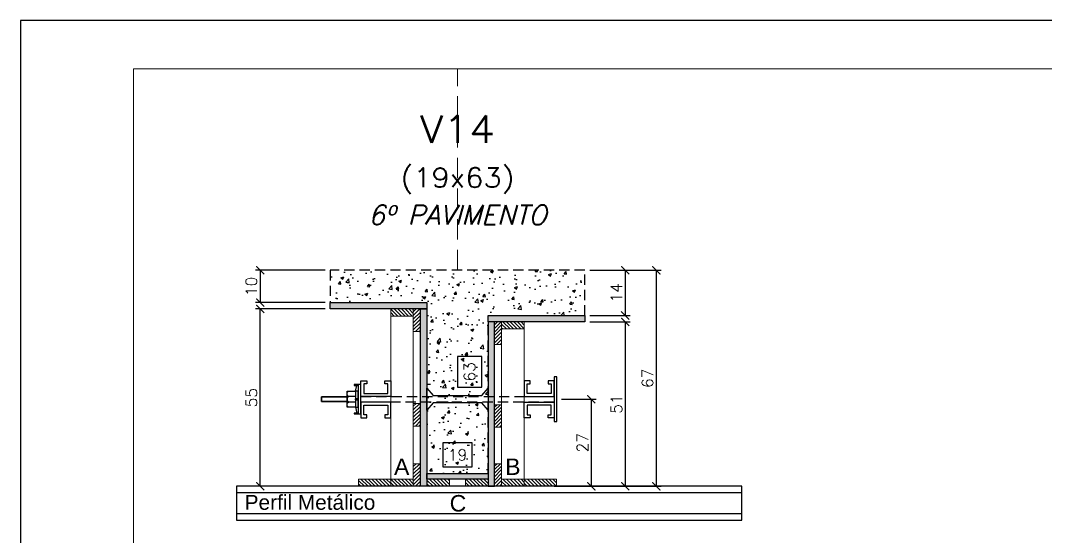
# Model space of a CAD drawing. Extents: x -23436 to 4767, y -4638 to 9755.
# Drawn here: x -19091 to -18456, y 1362 to 1682 of the extents above; entities that cross this region are included whole.
import ezdxf
from ezdxf.enums import TextEntityAlignment as Align

# ---------------------------------------------------------------- set-up
doc = ezdxf.new("R2010")
doc.units = 0
doc.header["$PDMODE"] = 2
doc.header["$PDSIZE"] = 10
doc.linetypes.add('CABLIN', pattern=[0.35, 0.25, -0.1])
doc.linetypes.add('HIDDEN', pattern=[9.525, 6.35, -3.175])
doc.layers.get('0').update_dxf_attribs({"lineweight": 13})
doc.layers.get('Defpoints').update_dxf_attribs({"lineweight": 13})
for name, color, linetype in [('Barra de Ancoragem', 20, 'Continuous'), ('Concreto', 250, 'HIDDEN'), ('Cota', 4, 'Continuous'), ('Cota Seção (2x)', 4, 'Continuous'), ('Hachura', 252, 'CABLIN'), ('MB Logo', 255, 'Continuous'), ('Painéis', 200, 'Continuous'), ('Perfil Metálico', 224, 'Continuous'), ('Texto de Titulo', 7, 'Continuous'), ('Texto Qtd Sarr', 242, 'Continuous'), ('Tubo de PVC', 51, 'Continuous')]:
    doc.layers.add(name, color=color, linetype=linetype)
for name, color, linetype, lineweight in [('FOLHA MB', 7, 'Continuous', 13), ('Madeira', 100, 'Continuous', 13), ('Texto Seção', 7, 'Continuous', 15)]:
    doc.layers.add(name, color=color, linetype=linetype, lineweight=lineweight)
doc.layers.add('Laje_Perimetro', color=7, linetype='Continuous', plot=False)
doc.styles.add('ARIAL', font='arial.ttf', dxfattribs={"oblique": 15, "height": 25})
doc.styles.add('ROMANS', font='romans.shx')
doc.dimstyles.new('Cota Seção (2x)', dxfattribs={"dimtxt": 7, "dimasz": 5, "dimexe": 3, "dimexo": 3, "dimgap": 2, "dimtad": 3, "dimdec": 1, "dimlfac": 0.5, "dimzin": 12, "dimdsep": 46, "dimtxsty": 'ROMANS', "dimblk": 'ARCHTICK', "dimcen": 0, "dimclrd": 4, "dimclre": 4, "dimclrt": 1, "dimadec": 1, "dimazin": 3, "dimtfac": 1, "dimtdec": 1, "dimtmove": 0, "dimatfit": 3, "dimldrblk": 'OBLIQUE', "dimfxl": 1, "dimtolj": 1, "dimtzin": 12, "dimarcsym": 0})
doc.dimstyles.new('Cota Seção interna', dxfattribs={"dimtxt": 7, "dimasz": 6, "dimexe": 0.18, "dimexo": 2, "dimgap": -4, "dimtad": 3, "dimdec": 1, "dimlfac": 0.5, "dimzin": 12, "dimdsep": 46, "dimtxsty": 'ROMANS', "dimblk": 'ARCHTICK', "dimcen": 0.09, "dimse1": 1, "dimse2": 1, "dimsd1": 1, "dimsd2": 1, "dimclrd": 180, "dimclre": 5, "dimclrt": 1, "dimadec": 0, "dimazin": 3, "dimtfac": 1, "dimtdec": 1, "dimtofl": 0, "dimtmove": 0, "dimatfit": 3, "dimldrblk": 'ARCHTICK', "dimfxl": 1, "dimtolj": 1, "dimtzin": 0, "dimarcsym": 0})
pattern_1 = [(315, (4112.8894, -6836.3843), (1.12253202, 1.12253202), [])]
pattern_2 = [(315, (4112.8894, -6909.9843), (1.12253202, 1.12253202), [])]
pattern_3 = [(315, (4117.2894, -6836.3843), (1.12253202, 1.12253202), [])]
pattern_4 = [(45, (-10540.087, 24455.8796), (-1.12253202, 1.12253202), [])]

# ---------------------------------------------------------------- blocks, each defined once
blk = doc.blocks.new('A$C169d8357')
at = {"layer": 'FOLHA MB', "color": 1}
for points in [[(0, 1199.94), (0, 149.94), (1485.02, 149.94), (1485.02, 1199.94)], [(70, 1169.94), (70, 179.94), (1455.02, 179.94), (1455.02, 1169.94)]]:
    blk.add_lwpolyline(points, close=True, dxfattribs=at)
blk = doc.blocks.new('titulo1')
at = {"layer": 'Defpoints', "color": 252, "linetype": 'HIDDEN', "ltscale": 2}
blk.add_line((0, 0), (0, 125), dxfattribs=at)
at = {"layer": 'Defpoints', "style": 'ROMANS', "oblique": 15}
blk.add_attdef('FOLHA', text='', height=10, dxfattribs=at).set_placement((0, 15.58), align=Align.MIDDLE_CENTER)
at = {"layer": 'Texto Qtd Sarr', "color": 3, "style": 'ROMANS', "oblique": 15}
for tag, height, p in [('TITULO', 17, (0, 71.45)), ('SEÇÃO', 12, (0, 41.55))]:
    blk.add_attdef(tag, text='', height=height, dxfattribs=at).set_placement(p, align=Align.MIDDLE_CENTER)
blk = doc.blocks.new('*D870')
at = {"layer": 'Cota Seção (2x)', "color": 180, "lineweight": -2, "transparency": 16777216}
for p, q in [((-18811.33, 1420.26), (-18829.33, 1420.26)), ((-18829.33, 1420.26), (-18829.33, 1405.26)), ((-18811.33, 1405.26), (-18811.33, 1420.26)), ((-18829.33, 1405.26), (-18811.33, 1405.26))]:
    blk.add_line(p, q, dxfattribs=at)
at = {"layer": 'Defpoints', "color": 0, "transparency": 16777216}
for p in [(-18839.33, 1401.26), (-18839.33, 1401.26), (-18801.33, 1401.26)]:
    blk.add_point(p, dxfattribs=at)
at = {"layer": 'Cota Seção (2x)', "color": 1, "transparency": 16777216, "insert": (-18820.33, 1412.76), "char_height": 7, "attachment_point": 5, "style": 'ROMANS'}
blk.add_mtext('\\A1;19', dxfattribs=at)
blk = doc.blocks.new('_ArchTick')
at = {"color": 0, "linetype": 'ByBlock', "const_width": 0.15}
blk.add_lwpolyline([(-0.5, -0.5), (0.5, 0.5)], dxfattribs=at)
blk = doc.blocks.new('*D871')
at = {"layer": 'Cota', "color": 4, "lineweight": -2, "transparency": 16777216}
for p, q in [((-18902.33, 1527.26), (-18945.7, 1527.26)), ((-18942.7, 1527.26), (-18942.7, 1507.26)), ((-18902.33, 1507.26), (-18945.7, 1507.26))]:
    blk.add_line(p, q, dxfattribs=at)
at = {"layer": 'Defpoints', "color": 0, "transparency": 16777216}
for p in [(-18899.33, 1527.26), (-18942.7, 1507.26), (-18899.33, 1507.26)]:
    blk.add_point(p, dxfattribs=at)
at = {"layer": 'Cota', "color": 4, "lineweight": -2, "transparency": 16777216, "xscale": 5, "yscale": 5, "zscale": 5}
for p, rotation in [((-18942.7, 1527.26), 90), ((-18942.7, 1507.26), 270)]:
    blk.add_blockref('_ArchTick', p, dxfattribs=dict(at, rotation=rotation))
at = {"layer": 'Cota', "color": 1, "transparency": 16777216, "insert": (-18948.2, 1517.26), "char_height": 7, "attachment_point": 5, "rotation": 90, "style": 'ROMANS'}
blk.add_mtext('\\A1;10', dxfattribs=at)
blk = doc.blocks.new('_OBLIQUE')
at = {"color": 0, "linetype": 'ByBlock', "lineweight": -2}
for p, q in [((0, 0), (-1, 0)), ((-0.5, -0.5), (0.5, 0.5))]:
    blk.add_line(p, q, dxfattribs=at)
blk = doc.blocks.new('DSADSAD')
at = {"layer": 'Barra de Ancoragem'}
for p, q in [((-12990.96, 7698.42), (-13009.22, 7698.42)), ((-13005.1, 7696.87), (-13008.63, 7697.64)), ((-12995.08, 7696.87), (-12991.55, 7697.64))]:
    blk.add_line(p, q, dxfattribs=at)
at = {"layer": 'Barra de Ancoragem', "flags": 128}
for points in [[(-13009.22, 7700.2), (-12990.96, 7700.2), (-12990.96, 7698.42), (-13009.22, 7698.42)], [(-13008.63, 7698.42), (-13008.63, 7696.05), (-13009.22, 7696.05), (-13009.22, 7698.42)], [(-12995.08, 7698.42), (-12995.08, 7696.87), (-13005.1, 7696.87), (-13005.1, 7698.42)], [(-12990.96, 7698.42), (-12990.96, 7696.05), (-12991.55, 7696.05), (-12991.55, 7698.42)]]:
    blk.add_lwpolyline(points, close=True, dxfattribs=at)
for points in [[(-13005.1, 7696.87), (-13005.1, 7691.61), (-12995.08, 7691.61), (-12995.08, 7696.87)], [(-13000.38, 7696.87), (-13000.38, 7698.42), (-12999.79, 7698.42), (-12999.79, 7696.87), (-13000.38, 7696.87), (-12999.79, 7696.87)]]:
    blk.add_lwpolyline(points, dxfattribs=at)
for points in [[(-13001.86, 7696.87), (-13001.86, 7692.79, 0.666667), (-12998.32, 7692.79, 0.666667)], [(-12998.32, 7696.87), (-12998.32, 7692.79, 0.729796), (-12995.08, 7692.79, 0.729796)]]:
    blk.add_lwpolyline(points, format="xyb", dxfattribs=at)
at = {"layer": 'Barra de Ancoragem'}
blk.add_arc((-13003.48, 7693.31), 1.7, 197.75636, 342.24364, dxfattribs=at)
blk = doc.blocks.new('*D872')
at = {"layer": 'Cota', "color": 4, "lineweight": -2, "transparency": 16777216}
for p, q in [((-18755.81, 1447.26), (-18734.3, 1447.26)), ((-18737.3, 1393.26), (-18737.3, 1447.26)), ((-18760.33, 1393.26), (-18734.3, 1393.26))]:
    blk.add_line(p, q, dxfattribs=at)
at = {"layer": 'Defpoints', "color": 0, "transparency": 16777216}
for p in [(-18758.81, 1447.26), (-18737.3, 1447.26), (-18763.33, 1393.26)]:
    blk.add_point(p, dxfattribs=at)
at = {"layer": 'Cota', "color": 4, "lineweight": -2, "transparency": 16777216, "xscale": 5, "yscale": 5, "zscale": 5}
for p, rotation in [((-18737.3, 1447.26), 90), ((-18737.3, 1393.26), 270)]:
    blk.add_blockref('_ArchTick', p, dxfattribs=dict(at, rotation=rotation))
at = {"layer": 'Cota', "color": 1, "transparency": 16777216, "insert": (-18742.8, 1420.26), "char_height": 7, "attachment_point": 5, "rotation": 90, "style": 'ROMANS'}
blk.add_mtext('\\A1;27', dxfattribs=at)
blk = doc.blocks.new('*D873')
at = {"layer": 'Cota', "color": 4, "lineweight": -2, "transparency": 16777216}
for p, q in [((-18738.33, 1527.26), (-18693.95, 1527.26)), ((-18696.95, 1393.26), (-18696.95, 1527.26)), ((-18760.33, 1393.26), (-18693.95, 1393.26))]:
    blk.add_line(p, q, dxfattribs=at)
at = {"layer": 'Defpoints', "color": 0, "transparency": 16777216}
for p in [(-18741.33, 1527.26), (-18696.95, 1527.26), (-18763.33, 1393.26)]:
    blk.add_point(p, dxfattribs=at)
at = {"layer": 'Cota', "color": 4, "lineweight": -2, "transparency": 16777216, "xscale": 5, "yscale": 5, "zscale": 5}
for p, rotation in [((-18696.95, 1527.26), 90), ((-18696.95, 1393.26), 270)]:
    blk.add_blockref('_ArchTick', p, dxfattribs=dict(at, rotation=rotation))
at = {"layer": 'Cota', "color": 1, "transparency": 16777216, "insert": (-18702.45, 1460.26), "char_height": 7, "attachment_point": 5, "rotation": 90, "style": 'ROMANS'}
blk.add_mtext('\\A1;67', dxfattribs=at)
blk = doc.blocks.new('*D874')
at = {"layer": 'Cota', "color": 4, "lineweight": -2, "transparency": 16777216}
for p, q in [((-18902.33, 1503.26), (-18945.7, 1503.26)), ((-18942.7, 1393.26), (-18942.7, 1503.26)), ((-18880.33, 1393.26), (-18945.7, 1393.26))]:
    blk.add_line(p, q, dxfattribs=at)
at = {"layer": 'Defpoints', "color": 0, "transparency": 16777216}
for p in [(-18942.7, 1503.26), (-18899.33, 1503.26), (-18877.33, 1393.26)]:
    blk.add_point(p, dxfattribs=at)
at = {"layer": 'Cota', "color": 4, "lineweight": -2, "transparency": 16777216, "xscale": 5, "yscale": 5, "zscale": 5}
for p, rotation in [((-18942.7, 1503.26), 90), ((-18942.7, 1393.26), 270)]:
    blk.add_blockref('_ArchTick', p, dxfattribs=dict(at, rotation=rotation))
at = {"layer": 'Cota', "color": 1, "transparency": 16777216, "insert": (-18948.2, 1448.26), "char_height": 7, "attachment_point": 5, "rotation": 90, "style": 'ROMANS'}
blk.add_mtext('\\A1;55', dxfattribs=at)
blk = doc.blocks.new('*D875')
at = {"layer": 'Cota Seção (2x)', "color": 180, "lineweight": -2, "transparency": 16777216}
for p, q in [((-18805.33, 1473.76), (-18820.33, 1473.76)), ((-18820.33, 1473.76), (-18820.33, 1454.76)), ((-18805.33, 1454.76), (-18805.33, 1473.76)), ((-18820.33, 1454.76), (-18805.33, 1454.76))]:
    blk.add_line(p, q, dxfattribs=at)
at = {"layer": 'Defpoints', "color": 0, "transparency": 16777216}
for p in [(-18839.33, 1527.26), (-18801.33, 1527.26), (-18839.33, 1401.26)]:
    blk.add_point(p, dxfattribs=at)
at = {"layer": 'Cota Seção (2x)', "color": 1, "transparency": 16777216, "insert": (-18812.83, 1464.26), "char_height": 7, "attachment_point": 5, "rotation": 90, "style": 'ROMANS'}
blk.add_mtext('\\A1;63', dxfattribs=at)
blk = doc.blocks.new('*D876')
at = {"layer": 'Cota', "color": 4, "lineweight": -2, "transparency": 16777216}
for p, q in [((-18738.33, 1527.26), (-18713.27, 1527.26)), ((-18716.27, 1527.26), (-18716.27, 1499.26)), ((-18738.33, 1499.26), (-18713.27, 1499.26))]:
    blk.add_line(p, q, dxfattribs=at)
at = {"layer": 'Defpoints', "color": 0, "transparency": 16777216}
for p in [(-18741.33, 1527.26), (-18741.33, 1499.26), (-18716.27, 1499.26)]:
    blk.add_point(p, dxfattribs=at)
at = {"layer": 'Cota', "color": 4, "lineweight": -2, "transparency": 16777216, "xscale": 5, "yscale": 5, "zscale": 5}
for p, rotation in [((-18716.27, 1527.26), 90), ((-18716.27, 1499.26), 270)]:
    blk.add_blockref('_ArchTick', p, dxfattribs=dict(at, rotation=rotation))
at = {"layer": 'Cota', "color": 1, "transparency": 16777216, "insert": (-18721.77, 1513.26), "char_height": 7, "attachment_point": 5, "rotation": 90, "style": 'ROMANS'}
blk.add_mtext('\\A1;14', dxfattribs=at)
blk = doc.blocks.new('*D877')
at = {"layer": 'Cota', "color": 4, "lineweight": -2, "transparency": 16777216}
for p, q in [((-18738.33, 1495.26), (-18713.27, 1495.26)), ((-18716.27, 1495.26), (-18716.27, 1393.26)), ((-18760.33, 1393.26), (-18713.27, 1393.26))]:
    blk.add_line(p, q, dxfattribs=at)
at = {"layer": 'Defpoints', "color": 0, "transparency": 16777216}
for p in [(-18741.33, 1495.26), (-18763.33, 1393.26), (-18716.27, 1393.26)]:
    blk.add_point(p, dxfattribs=at)
at = {"layer": 'Cota', "color": 4, "lineweight": -2, "transparency": 16777216, "xscale": 5, "yscale": 5, "zscale": 5}
for p, rotation in [((-18716.27, 1495.26), 90), ((-18716.27, 1393.26), 270)]:
    blk.add_blockref('_ArchTick', p, dxfattribs=dict(at, rotation=rotation))
at = {"layer": 'Cota', "color": 1, "transparency": 16777216, "insert": (-18721.77, 1444.26), "char_height": 7, "attachment_point": 5, "rotation": 90, "style": 'ROMANS'}
blk.add_mtext('\\A1;51', dxfattribs=at)

msp = doc.modelspace()

# ---------------------------------------------------------------- hatches: boundary and pattern name
at = {"layer": 'Concreto'}
h = msp.add_hatch(dxfattribs=at)
h.set_pattern_fill('AR-CONC', color=256, scale=2.5)
h.set_pattern_definition([(50, (-22.701, -5719.665), (17.931505, -1.568803), [1.875, -20.625]), (355, (-22.701, -5719.665), (-3.468783, 18.804803), [1.5, -16.5]), (100.45144, (-21.207, -5719.796), (14.462721, 17.236), [1.593505, -17.528553]), (46.1842, (-22.701, -5714.665), (26.681033, -4.137982), [2.8125, -30.9375]), (96.63564, (-20.478, -5715.01), (23.36655, 24.352965), [2.39026, -26.292844]), (351.18416, (-22.7, -5714.665), (23.36655, 24.352965), [2.25, -24.75]), (21, (-20.201, -5715.915), (14.922676, -10.065472), [1.875, -20.625]), (326, (-20.201, -5715.915), (6.082883, 18.128751), [1.5, -16.5]), (71.45144, (-18.958, -5716.754), (21.00556, 8.063279), [1.593505, -17.528553]), (37.5, (-22.701, -5719.6655), (0.3039964, 8.3223463), [0, -16.3, 0, -16.75, 0, -16.5625]), (7.5, (-22.701, -5719.6655), (6.5767384, 9.8602928), [0, -9.55, 0, -15.925, 0, -6.3125]), (327.5, (-28.276, -5719.6655), (13.345561, -0.5638718), [0, -6.25, 0, -19.5, 0, -25.875]), (317.5, (-30.776, -5719.665), (14.579654, 2.5026246), [0, -8.125, 0, -12.95, 0, -18.375])])
h.paths.add_polyline_path([(-18741.33, 1499.26), (-18741.33, 1527.26), (-18899.33, 1527.26), (-18899.33, 1507.26), (-18839.33, 1507.26), (-18839.33, 1401.26), (-18801.33, 1401.26), (-18801.33, 1499.26)])
at = {"layer": 'Hachura'}
h = msp.add_hatch(color=256, dxfattribs=at)
h.dxf.hatch_style = 1
h.paths.add_polyline_path([(-18899.33, 1503.26), (-18899.33, 1507.26), (-18839.33, 1507.26), (-18839.33, 1503.26)])
h = msp.add_hatch(dxfattribs=at)
h.set_pattern_fill('ANSI31', color=256, scale=0.5, angle=270, style=0)
h.set_pattern_definition([(315, (4112.8894, -6804.3843), (1.12253202, 1.12253202), [])])
h.paths.add_polyline_path([(-18847.73, 1498.86), (-18847.73, 1503.26), (-18861.73, 1503.26), (-18861.73, 1498.86)])
h = msp.add_hatch(dxfattribs=at)
h.set_pattern_fill('ANSI31', color=256, scale=0.5, angle=360, style=0)
h.set_pattern_definition([(45, (-10590.487, 24463.8796), (-1.12253202, 1.12253202), [])])
h.paths.add_polyline_path([(-18847.73, 1503.26), (-18843.33, 1503.26), (-18843.33, 1489.26), (-18847.73, 1489.26)])
h = msp.add_hatch(color=256, dxfattribs=at)
h.dxf.hatch_style = 1
h.paths.add_polyline_path([(-18843.33, 1503.26), (-18839.33, 1503.26), (-18839.33, 1393.26), (-18843.33, 1393.26)])
h = msp.add_hatch(color=256, dxfattribs=at)
h.dxf.hatch_style = 1
h.paths.add_polyline_path([(-18801.33, 1495.26), (-18801.33, 1499.26), (-18741.33, 1499.26), (-18741.33, 1495.26)])
h = msp.add_hatch(color=256, dxfattribs=at)
h.dxf.hatch_style = 1
h.paths.add_polyline_path([(-18797.33, 1495.26), (-18801.33, 1495.26), (-18801.33, 1393.26), (-18797.33, 1393.26)])
h = msp.add_hatch(dxfattribs=at)
h.set_pattern_fill('ANSI31', color=256, scale=0.5, angle=360, style=0)
h.set_pattern_definition(pattern_4)
h.paths.add_polyline_path([(-18797.33, 1495.26), (-18792.93, 1495.26), (-18792.93, 1481.26), (-18797.33, 1481.26)])
h = msp.add_hatch(dxfattribs=at)
h.set_pattern_fill('ANSI31', color=256, scale=0.5, angle=270, style=0)
h.set_pattern_definition([(315, (4112.8894, -6812.3843), (1.12253202, 1.12253202), [])])
h.paths.add_polyline_path([(-18792.93, 1490.86), (-18792.93, 1495.26), (-18778.93, 1495.26), (-18778.93, 1490.86)])
h = msp.add_hatch(dxfattribs=at)
h.set_pattern_fill('ANSI31', color=256, scale=0.5, angle=360, style=0)
h.set_pattern_definition([(45, (-10590.487, 24405.2843), (-1.12253202, 1.12253202), [])])
h.paths.add_polyline_path([(-18847.73, 1444.66), (-18843.33, 1444.66), (-18843.33, 1430.66), (-18847.73, 1430.66)])
h = msp.add_hatch(dxfattribs=at)
h.set_pattern_fill('ANSI31', color=256, scale=0.5, angle=360, style=0)
h.set_pattern_definition([(45, (-10540.087, 24492.5023), (-1.12253202, 1.12253202), [])])
h.paths.add_polyline_path([(-18797.33, 1429.88), (-18792.93, 1429.88), (-18792.93, 1443.88), (-18797.33, 1443.88)])
h = msp.add_hatch(dxfattribs=at)
h.set_pattern_fill('ANSI31', color=256, scale=0.5, angle=360, style=0)
h.set_pattern_definition([(45, (-10590.487, 24367.8796), (-1.12253202, 1.12253202), [])])
h.paths.add_polyline_path([(-18847.73, 1407.26), (-18843.33, 1407.26), (-18843.33, 1393.26), (-18847.73, 1393.26)])
h = msp.add_hatch(dxfattribs=at)
h.set_pattern_fill('ANSI31', color=256, scale=0.5, angle=360, style=0)
h.set_pattern_definition(pattern_4)
h.paths.add_polyline_path([(-18797.33, 1393.26), (-18792.93, 1393.26), (-18792.93, 1407.26), (-18797.33, 1407.26)])
h = msp.add_hatch(color=256, dxfattribs=at)
h.dxf.hatch_style = 1
h.paths.add_polyline_path([(-18839.33, 1397.66), (-18839.33, 1401.26), (-18801.33, 1401.26), (-18801.33, 1397.66)])
h = msp.add_hatch(dxfattribs=at)
h.set_pattern_fill('ANSI31', color=256, scale=0.5, angle=270, style=0)
h.set_pattern_definition(pattern_1)
h.paths.add_polyline_path([(-18881.73, 1393.26), (-18881.73, 1397.66), (-18861.73, 1397.66), (-18861.73, 1393.26)])
h = msp.add_hatch(dxfattribs=at)
h.set_pattern_fill('ANSI31', color=256, scale=0.5, angle=270, style=0)
h.set_pattern_definition(pattern_2)
h.paths.add_polyline_path([(-18847.73, 1393.26), (-18847.73, 1397.66), (-18861.73, 1397.66), (-18861.73, 1393.26)])
h = msp.add_hatch(dxfattribs=at)
h.set_pattern_fill('ANSI31', color=256, scale=0.5, angle=270, style=0)
h.set_pattern_definition(pattern_3)
h.paths.add_polyline_path([(-18839.33, 1393.26), (-18839.33, 1397.66), (-18825.33, 1397.66), (-18825.33, 1393.26)])
h = msp.add_hatch(dxfattribs=at)
h.set_pattern_fill('ANSI31', color=256, scale=0.5, angle=270, style=0)
h.set_pattern_definition(pattern_3)
h.paths.add_polyline_path([(-18801.33, 1393.26), (-18801.33, 1397.66), (-18815.33, 1397.66), (-18815.33, 1393.26)])
h = msp.add_hatch(dxfattribs=at)
h.set_pattern_fill('ANSI31', color=256, scale=0.5, angle=270, style=0)
h.set_pattern_definition(pattern_2)
h.paths.add_polyline_path([(-18792.93, 1393.26), (-18792.93, 1397.66), (-18778.93, 1397.66), (-18778.93, 1393.26)])
h = msp.add_hatch(dxfattribs=at)
h.set_pattern_fill('ANSI31', color=256, scale=0.5, angle=270, style=0)
h.set_pattern_definition(pattern_1)
h.paths.add_polyline_path([(-18758.93, 1393.26), (-18758.93, 1397.66), (-18778.93, 1397.66), (-18778.93, 1393.26)])

# ---------------------------------------------------------------- linework, layer by layer
at = {"layer": 'Barra de Ancoragem'}
for points in [[(-18880.25, 1458.74), (-18878.4, 1458.74), (-18876.56, 1458.74), (-18876.56, 1456.89), (-18878.4, 1456.89), (-18878.4, 1450.88), (-18863.58, 1450.88), (-18863.58, 1456.89), (-18865.43, 1456.89), (-18865.43, 1458.74), (-18863.58, 1458.74), (-18861.73, 1458.74), (-18861.73, 1449.04), (-18880.25, 1449.04)], [(-18760.41, 1458.74), (-18762.26, 1458.74), (-18764.11, 1458.74), (-18764.11, 1456.89), (-18762.26, 1456.89), (-18762.26, 1450.88), (-18777.08, 1450.88), (-18777.08, 1456.89), (-18775.23, 1456.89), (-18775.23, 1458.74), (-18777.08, 1458.74), (-18778.93, 1458.74), (-18778.93, 1449.04), (-18760.41, 1449.04)], [(-18888.84, 1448.73), (-18904.74, 1448.73), (-18904.74, 1445.79), (-18888.84, 1445.79)], [(-18904.74, 1445.79), (-18904.74, 1448.73), (-18888.84, 1448.73), (-18888.84, 1445.79)], [(-18880.25, 1435.78), (-18878.4, 1435.78), (-18876.56, 1435.78), (-18876.56, 1437.63), (-18878.4, 1437.63), (-18878.4, 1443.64), (-18863.58, 1443.64), (-18863.58, 1437.63), (-18865.43, 1437.63), (-18865.43, 1435.78), (-18863.58, 1435.78), (-18861.73, 1435.78), (-18861.73, 1445.48), (-18880.25, 1445.48)], [(-18760.41, 1435.78), (-18762.26, 1435.78), (-18764.11, 1435.78), (-18764.11, 1437.63), (-18762.26, 1437.63), (-18762.26, 1443.64), (-18777.08, 1443.64), (-18777.08, 1437.63), (-18775.23, 1437.63), (-18775.23, 1435.78), (-18777.08, 1435.78), (-18778.93, 1435.78), (-18778.93, 1445.48), (-18760.41, 1445.48)]]:
    msp.add_lwpolyline(points, close=True, dxfattribs=at)
at = {"layer": 'Barra de Ancoragem', "flags": 128}
msp.add_lwpolyline([(-18758.81, 1433.39), (-18758.81, 1461.13), (-18760.41, 1461.13), (-18760.41, 1433.39)], close=True, dxfattribs=at)
at = {"layer": 'Barra de Ancoragem', "linetype": 'HIDDEN'}
msp.add_lwpolyline([(-18880.25, 1445.48), (-18880.25, 1449.04), (-18760.41, 1449.04), (-18760.41, 1445.48)], close=True, dxfattribs=at)
at = {"layer": 'Concreto'}
msp.add_lwpolyline([(-18741.33, 1499.26), (-18741.33, 1527.26), (-18899.33, 1527.26), (-18899.33, 1507.26), (-18839.33, 1507.26), (-18839.33, 1401.26), (-18801.33, 1401.26), (-18801.33, 1499.26)], close=True, dxfattribs=at)
at = {"layer": 'Laje_Perimetro'}
msp.add_lwpolyline([(-17606.38, 1682.26), (-19091.4, 1682.26), (-19091.4, 632.26), (-17606.38, 632.26)], close=True, dxfattribs=at)
at = {"layer": 'Madeira'}
for points in [[(-18847.73, 1498.86), (-18847.73, 1503.26), (-18861.73, 1503.26), (-18861.73, 1498.86)], [(-18847.73, 1503.26), (-18861.73, 1503.26), (-18861.73, 1393.26), (-18847.73, 1393.26)], [(-18847.73, 1503.26), (-18843.33, 1503.26), (-18843.33, 1489.26), (-18847.73, 1489.26)], [(-18797.33, 1495.26), (-18792.93, 1495.26), (-18792.93, 1481.26), (-18797.33, 1481.26)], [(-18792.93, 1490.86), (-18792.93, 1495.26), (-18778.93, 1495.26), (-18778.93, 1490.86)], [(-18792.93, 1495.26), (-18778.93, 1495.26), (-18778.93, 1393.26), (-18792.93, 1393.26)], [(-18847.73, 1444.66), (-18843.33, 1444.66), (-18843.33, 1430.66), (-18847.73, 1430.66)], [(-18797.33, 1429.88), (-18792.93, 1429.88), (-18792.93, 1443.88), (-18797.33, 1443.88)], [(-18847.73, 1407.26), (-18843.33, 1407.26), (-18843.33, 1393.26), (-18847.73, 1393.26)], [(-18797.33, 1393.26), (-18792.93, 1393.26), (-18792.93, 1407.26), (-18797.33, 1407.26)], [(-18881.73, 1393.26), (-18881.73, 1397.66), (-18861.73, 1397.66), (-18861.73, 1393.26)], [(-18847.73, 1393.26), (-18847.73, 1397.66), (-18861.73, 1397.66), (-18861.73, 1393.26)], [(-18839.33, 1393.26), (-18839.33, 1397.66), (-18825.33, 1397.66), (-18825.33, 1393.26)], [(-18801.33, 1393.26), (-18801.33, 1397.66), (-18815.33, 1397.66), (-18815.33, 1393.26)], [(-18792.93, 1393.26), (-18792.93, 1397.66), (-18778.93, 1397.66), (-18778.93, 1393.26)], [(-18758.93, 1393.26), (-18758.93, 1397.66), (-18778.93, 1397.66), (-18778.93, 1393.26)]]:
    msp.add_lwpolyline(points, close=True, dxfattribs=at)
at = {"layer": 'Painéis'}
for points in [[(-18899.33, 1503.26), (-18899.33, 1507.26), (-18839.33, 1507.26), (-18839.33, 1503.26)], [(-18843.33, 1503.26), (-18839.33, 1503.26), (-18839.33, 1393.26), (-18843.33, 1393.26)], [(-18801.33, 1495.26), (-18801.33, 1499.26), (-18741.33, 1499.26), (-18741.33, 1495.26)], [(-18797.33, 1495.26), (-18801.33, 1495.26), (-18801.33, 1393.26), (-18797.33, 1393.26)], [(-18839.33, 1397.66), (-18839.33, 1401.26), (-18801.33, 1401.26), (-18801.33, 1397.66)]]:
    msp.add_lwpolyline(points, close=True, dxfattribs=at)
at = {"layer": 'Perfil Metálico'}
msp.add_lwpolyline([(-18957.34, 1372.19), (-18644, 1372.19), (-18644, 1393.26), (-18957.34, 1393.26)], close=True, dxfattribs=at)
for points in [[(-18644, 1389.1), (-18957.34, 1389.1)], [(-18957.34, 1376.35), (-18644, 1376.35)]]:
    msp.add_lwpolyline(points, dxfattribs=at)
at = {"layer": 'Tubo de PVC'}
msp.add_lwpolyline([(-18801.33, 1454.04), (-18801.33, 1454.04), (-18801.33, 1440.48), (-18805.33, 1444.98), (-18835.33, 1444.98), (-18839.33, 1440.48), (-18839.33, 1454.04), (-18835.33, 1449.54), (-18805.33, 1449.54)], close=True, dxfattribs=at)

# ---------------------------------------------------------------- block references
at = {"layer": 'Barra de Ancoragem', "xscale": -1, "rotation": 270}
msp.add_blockref('DSADSAD', (-26580.46, 14447.35), dxfattribs=at)
at = {"layer": 'MB Logo'}
msp.add_blockref('A$C169d8357', (-19091.4, 482.32), dxfattribs=at)
at = {"layer": 'Texto Seção'}
ref = msp.add_blockref('titulo1', (-18820.33, 1527.26), dxfattribs=at)
ref.add_attrib('TITULO', 'V14', dxfattribs={"layer": 'Texto de Titulo', "color": 7, "height": 17, "style": 'ROMANS', "width": 1.1}).set_placement((-18820.33, 1614.76), align=Align.MIDDLE_CENTER)
ref.add_attrib('SEÇÃO', '(19x63)', dxfattribs={"layer": 'Texto de Titulo', "color": 7, "height": 12, "style": 'ROMANS', "width": 1.1}).set_placement((-18820.33, 1584.76), align=Align.MIDDLE_CENTER)
ref.add_attrib('REAPROVEITAMENTO', '6º PAVIMENTO', dxfattribs={"layer": 'Texto de Titulo', "color": 7, "height": 12, "style": 'ROMANS', "oblique": 15}).set_placement((-18820.33, 1561.63), align=Align.MIDDLE_CENTER)

# ---------------------------------------------------------------- texts
at = {"layer": 'Texto Seção', "color": 0, "linetype": 'Continuous', "style": 'ARIAL'}
for s, p in [('A', (-18854.94, 1405.39)), ('B', (-18786, 1405.39)), ('C', (-18820.04, 1382.72))]:
    msp.add_text(s, height=10.22, dxfattribs=at).set_placement(p, align=Align.MIDDLE_CENTER)
at = {"layer": 'Texto Seção', "style": 'ARIAL'}
msp.add_text('Perfil Metálico', height=9.24, dxfattribs=at).set_placement((-18911.82, 1383.3), align=Align.MIDDLE_CENTER)

# ---------------------------------------------------------------- dimensions: what is measured, and where the dimension line sits
at = {"layer": 'Cota'}
for base, p1, p2, picture, middle in [((-18942.7, 1507.26), (-18899.33, 1527.26), (-18899.33, 1507.26), '*D871', (-18948.2, 1517.26)), ((-18696.95, 1527.26), (-18763.33, 1393.26), (-18741.33, 1527.26), '*D873', (-18702.45, 1460.26)), ((-18716.27, 1499.26), (-18741.33, 1527.26), (-18741.33, 1499.26), '*D876', (-18721.77, 1513.26)), ((-18942.7, 1503.26), (-18877.33, 1393.26), (-18899.33, 1503.26), '*D874', (-18948.2, 1448.26)), ((-18716.27, 1393.26), (-18741.33, 1495.26), (-18763.33, 1393.26), '*D877', (-18721.77, 1444.26)), ((-18737.3, 1447.26), (-18763.33, 1393.26), (-18758.81, 1447.26), '*D872', (-18742.8, 1420.26))]:
    dim = msp.add_linear_dim(base=base, p1=p1, p2=p2, angle=90, dimstyle='Cota Seção (2x)', dxfattribs=at)
    dim.commit()
    dim.dimension.update_dxf_attribs({"geometry": picture, "text_midpoint": middle})
at = {"layer": 'Cota Seção (2x)'}
dim = msp.add_linear_dim(base=(-18801.33, 1527.26), p1=(-18839.33, 1401.26), p2=(-18839.33, 1527.26), angle=90, dimstyle='Cota Seção interna', dxfattribs=at)
dim.commit()
dim.dimension.update_dxf_attribs({"geometry": '*D875', "text_midpoint": (-18801.33, 1464.26), "dimtype": 160})
dim = msp.add_linear_dim(base=(-18839.33, 1401.26), p1=(-18801.33, 1401.26), p2=(-18839.33, 1401.26), angle=180, dimstyle='Cota Seção interna', dxfattribs=at)
dim.commit()
dim.dimension.update_dxf_attribs({"geometry": '*D870', "text_midpoint": (-18820.33, 1412.76)})

doc.saveas('drawing.dxf')
